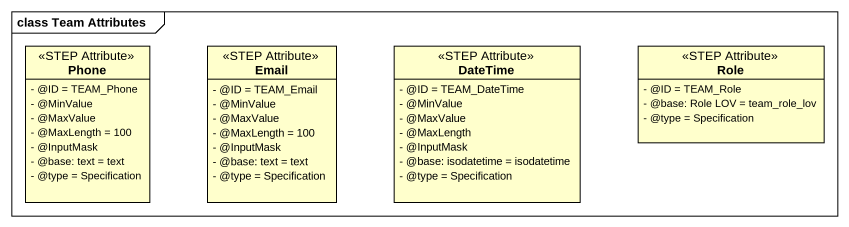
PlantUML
@startuml
mainframe class Team Attributes
hide circle
hide empty members
skinparam classAttributeIconSize 0
class Phone <<STEP Attribute>> {
  - @ID = TEAM_Phone
  - @MinValue
  - @MaxValue
  - @MaxLength = 100
  - @InputMask
  - @base: text = text
  - @type = Specification
}
class Email <<STEP Attribute>> {
  - @ID = TEAM_Email
  - @MinValue
  - @MaxValue
  - @MaxLength = 100
  - @InputMask
  - @base: text = text
  - @type = Specification
}
class DateTime <<STEP Attribute>> {
  - @ID = TEAM_DateTime
  - @MinValue
  - @MaxValue
  - @MaxLength
  - @InputMask
  - @base: isodatetime = isodatetime
  - @type = Specification
}
class Role <<STEP Attribute>> {
  - @ID = TEAM_Role
  - @base: Role LOV = team_role_lov
  - @type = Specification
}
@enduml
